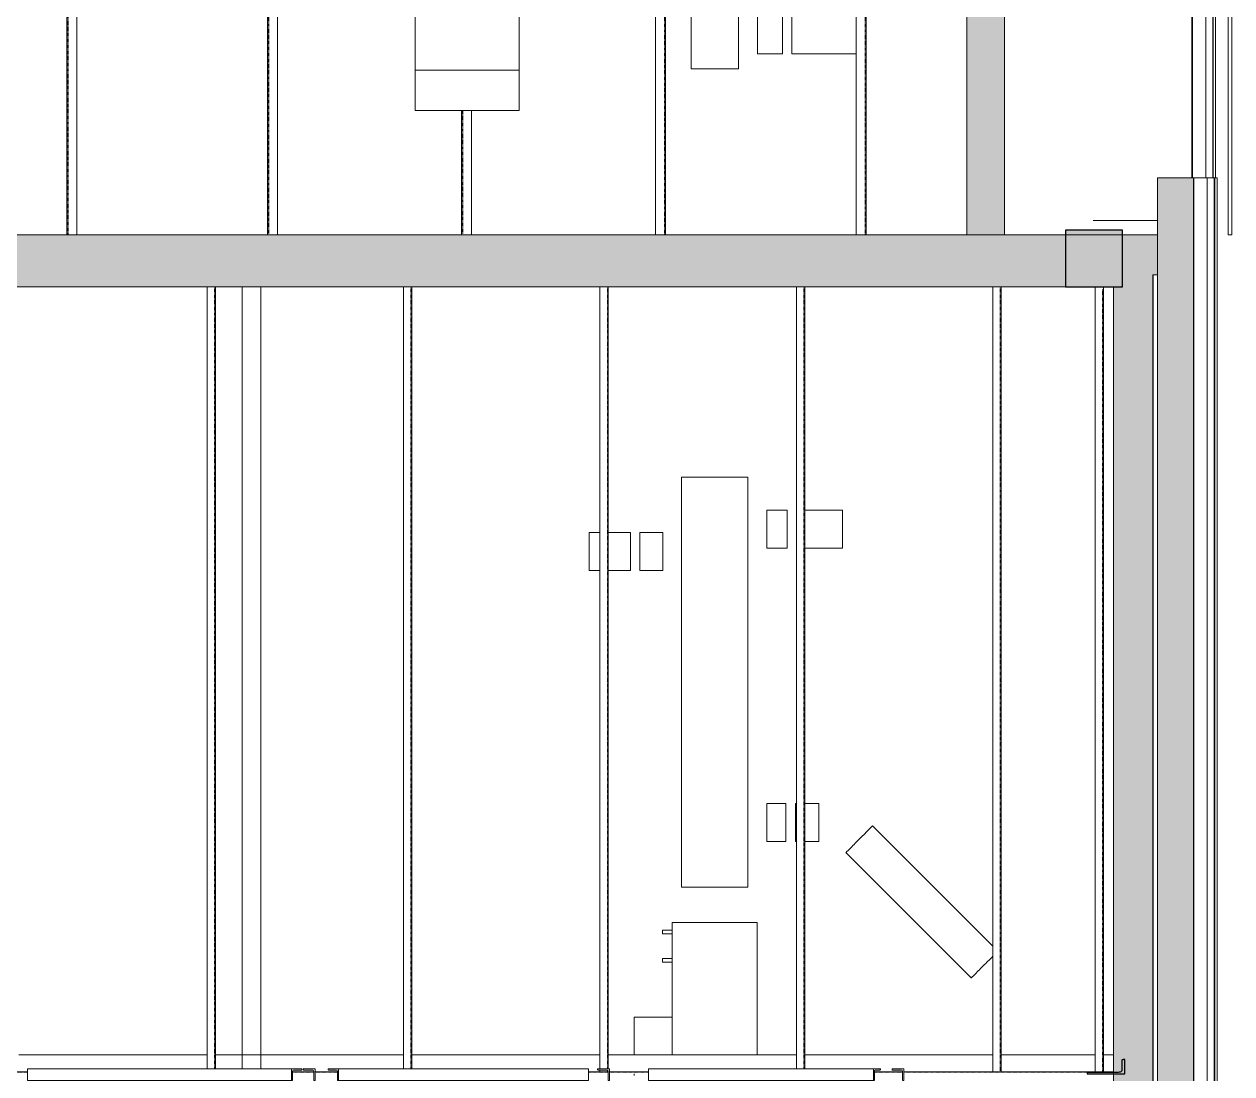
# Model space of a CAD drawing. Header units: inches. Extents: x -3598 to -1628, y -3458 to -206.
# Drawn here: x -3095.4 to -2840.3, y -1589 to -1367.1 of the extents above; entities that cross this region are included whole.
import ezdxf

# ---------------------------------------------------------------- set-up
doc = ezdxf.new("R2010")
doc.units = ezdxf.units.IN
doc.header["$MEASUREMENT"] = 0
doc.linetypes.add('_Hidden 1_16', pattern=[0.09375, 0.0625, -0.03125])
for name, color, linetype, lineweight in [('A-ROOF', 132, 'Continuous', 13), ('A-ROOF-OTLN', 132, 'Continuous', 13), ('A-ROOF-PATT', 132, 'Continuous', 13), ('A-WALL', 113, 'Continuous', 13), ('A-WALL-PATT', 111, 'Continuous', 13), ('M-EQPM', 50, 'Continuous', 13), ('M-HVAC-DUCT', 70, 'Continuous', 13), ('S-BEAM', 12, 'Continuous', 13), ('S-COLS', 52, 'Continuous', 13)]:
    doc.layers.add(name, color=color, linetype=linetype, lineweight=lineweight)

# ---------------------------------------------------------------- blocks, each defined once
blk = doc.blocks.new('_STL - Framing - 2L Shape - 2017v1 - 2L6x4x7_16LLBB-1684759-MEZZANINE - CAD')
at = {"layer": 'S-BEAM', "color": 9}
for p, q in [((40.63, 4.19), (0.87, 4.19)), ((82.13, 4.19), (42.38, 4.19)), ((123.63, 4.19), (83.88, 4.19)), ((165.14, 4.19), (125.38, 4.19)), ((206.64, 4.19), (166.89, 4.19)), ((228.25, 4.19), (208.39, 4.19)), ((232.12, 4.19), (230, 4.19)), ((2.69, 0.62), (-0.99, 0.62)), ((63.19, 0.62), (58.66, 0.62)), ((68.18, 0.62), (63.44, 0.62)), ((125.38, 0.62), (121.23, 0.62)), ((133.9, 0.62), (125.63, 0.62)), ((187.58, 0.62), (181.59, 0.62)), ((232.12, 0.62), (187.83, 0.62))]:
    blk.add_line(p, q, dxfattribs=at)
at = {"layer": 'S-BEAM', "linetype": '_Hidden 1_16', "lineweight": 25}
for p, q in [((-0.99, 0.62), (2.69, 0.62)), ((58.66, 0.62), (63.19, 0.62)), ((63.44, 0.62), (68.18, 0.62)), ((121.23, 0.62), (125.38, 0.62)), ((125.63, 0.62), (133.9, 0.62)), ((181.59, 0.62), (187.58, 0.62)), ((187.83, 0.62), (232.12, 0.62))]:
    blk.add_line(p, q, dxfattribs=at)
blk = doc.blocks.new('_STL - Framing - L Shape - 2017v1 - L2-1_2x2-1_2x1_4-1684767-MEZZANINE - CAD')
at = {"layer": 'S-BEAM', "color": 9}
for p, q in [((-3036.45, -1587.89), (-3033.95, -1587.89)), ((-3036.45, -1588.02), (-3036.45, -1587.89)), ((-3034.45, -1588.14), (-3036.33, -1588.14)), ((-3034.2, -1590.27), (-3034.2, -1588.39)), ((-3033.95, -1587.89), (-3033.95, -1590.39)), ((-3033.95, -1590.39), (-3034.08, -1590.39))]:
    blk.add_line(p, q, dxfattribs=at)
for centre, radius, start, end in [((-3036.33, -1588.02), 0.125, 180, 270), ((-3034.45, -1588.39), 0.25, 0, 90), ((-3034.08, -1590.27), 0.125, 180, 270)]:
    blk.add_arc(centre, radius, start, end, dxfattribs=at)
blk = doc.blocks.new('_STL - Framing - L Shape - 2017v1 - L2-1_2x2-1_2x1_4-1684768-MEZZANINE - CAD')
at = {"layer": 'S-BEAM', "color": 9}
for p, q in [((-2963.49, -1587.89), (-2915.95, -1587.89)), ((-2963.49, -1587.89), (-2963.49, -1590.39)), ((-2915.95, -1587.89), (-2914.52, -1587.89)), ((-2915.95, -1590.39), (-2915.95, -1587.89)), ((-2915.8, -1588.39), (-2915.8, -1590.27)), ((-2914.59, -1588.14), (-2915.66, -1588.14)), ((-2914.52, -1587.89), (-2914.52, -1588.02)), ((-2915.95, -1590.39), (-2963.49, -1590.39)), ((-2915.88, -1590.39), (-2915.95, -1590.39))]:
    blk.add_line(p, q, dxfattribs=at)
for centre, major_axis, start_param, end_param in [((-2915.66, -1588.39), (0, 0.25), 0, 1.570796), ((-2914.59, -1588.02), (0, 0.125), 3.141593, 4.712389), ((-2915.88, -1590.27), (0, 0.125), 3.141593, 4.712389)]:
    blk.add_ellipse(centre, major_axis=major_axis, ratio=0.572764, start_param=start_param, end_param=end_param, dxfattribs=at)
blk = doc.blocks.new('_STL - Framing - L Shape - 2017v1 - L2-1_2x2-1_2x1_4-1684769-MEZZANINE - CAD')
at = {"layer": 'S-BEAM', "color": 9}
for p, q in [((-2974.26, -1587.89), (-2971.76, -1587.89)), ((-2974.26, -1588.02), (-2974.26, -1587.89)), ((-2972.26, -1588.14), (-2974.14, -1588.14)), ((-2972.01, -1590.27), (-2972.01, -1588.39)), ((-2971.76, -1587.89), (-2971.76, -1590.39)), ((-2971.76, -1590.39), (-2971.89, -1590.39))]:
    blk.add_line(p, q, dxfattribs=at)
for centre, radius, start, end in [((-2974.14, -1588.02), 0.125, 180, 270), ((-2972.26, -1588.39), 0.25, 0, 90), ((-2971.89, -1590.27), 0.125, 180, 270)]:
    blk.add_arc(centre, radius, start, end, dxfattribs=at)
blk = doc.blocks.new('_STL - Framing - L Shape - 2017v1 - L2-1_2x2-1_2x1_4-1684770-MEZZANINE - CAD')
at = {"layer": 'S-BEAM', "color": 9}
for p, q in [((-2912.07, -1587.89), (-2909.57, -1587.89)), ((-2912.07, -1588.02), (-2912.07, -1587.89)), ((-2910.07, -1588.14), (-2911.94, -1588.14)), ((-2909.82, -1590.27), (-2909.82, -1588.39)), ((-2909.57, -1587.89), (-2909.57, -1590.39)), ((-2909.57, -1590.39), (-2909.69, -1590.39))]:
    blk.add_line(p, q, dxfattribs=at)
for centre, radius, start, end in [((-2911.94, -1588.02), 0.125, 180, 270), ((-2910.07, -1588.39), 0.25, 0, 90), ((-2909.69, -1590.27), 0.125, 180, 270)]:
    blk.add_arc(centre, radius, start, end, dxfattribs=at)
blk = doc.blocks.new('_STL - Framing - L Shape - 2017v1 - L2-1_2x2-1_2x1_4-1684771-MEZZANINE - CAD')
at = {"layer": 'S-BEAM', "color": 9}
for p, q in [((-3031.2, -1587.89), (-3029, -1587.89)), ((-3031.2, -1588.02), (-3031.2, -1587.89)), ((-3029.44, -1588.14), (-3031.09, -1588.14)), ((-3029.22, -1590.27), (-3029.22, -1588.39)), ((-3029, -1587.89), (-2976.16, -1587.89)), ((-3029, -1587.89), (-3029, -1590.39)), ((-2976.16, -1590.39), (-2976.16, -1587.89)), ((-3029, -1590.39), (-3029.11, -1590.39)), ((-2976.16, -1590.39), (-3029, -1590.39))]:
    blk.add_line(p, q, dxfattribs=at)
for centre, major_axis, start_param, end_param in [((-3031.09, -1588.02), (0, 0.125), 1.570796, 3.141593), ((-3029.44, -1588.39), (0, 0.25), 4.712389, 6.283185), ((-3029.11, -1590.27), (0, 0.125), 1.570796, 3.141593)]:
    blk.add_ellipse(centre, major_axis=major_axis, ratio=0.881346, start_param=start_param, end_param=end_param, dxfattribs=at)
blk = doc.blocks.new('_STL - Framing - L Shape - 2017v1 - L2-1_2x2-1_2x1_4-1684772-MEZZANINE - CAD')
at = {"layer": 'S-BEAM', "color": 9}
for p, q in [((-3094.71, -1587.89), (-3038.95, -1587.89)), ((-3094.71, -1587.89), (-3094.71, -1590.39)), ((-3038.95, -1587.89), (-3036.75, -1587.89)), ((-3038.95, -1590.39), (-3038.95, -1587.89)), ((-3038.73, -1588.39), (-3038.73, -1590.27)), ((-3036.86, -1588.14), (-3038.51, -1588.14)), ((-3036.75, -1587.89), (-3036.75, -1588.02)), ((-3038.95, -1590.39), (-3094.71, -1590.39)), ((-3038.84, -1590.39), (-3038.95, -1590.39))]:
    blk.add_line(p, q, dxfattribs=at)
for centre, major_axis, start_param, end_param in [((-3038.51, -1588.39), (0, 0.25), 0, 1.570796), ((-3036.86, -1588.02), (0, 0.125), 3.141593, 4.712389), ((-3038.84, -1590.27), (0, 0.125), 3.141593, 4.712389)]:
    blk.add_ellipse(centre, major_axis=major_axis, ratio=0.881346, start_param=start_param, end_param=end_param, dxfattribs=at)
blk = doc.blocks.new('_STL - Framing - C Shape - 2017v1 - C7x9_8-2031380-MEZZANINE - CAD')
at = {"layer": 'S-BEAM', "color": 9}
for p, q in [((224, 1.55), (197.72, 1.55)), ((197.72, -0.54), (224, -0.54))]:
    blk.add_line(p, q, dxfattribs=at)
at = {"layer": 'S-BEAM', "linetype": '_Hidden 1_16', "lineweight": 25}
blk.add_line((197.72, -0.33), (224, -0.33), dxfattribs=at)
blk = doc.blocks.new('_STL - Framing - C Shape - 2017v1 - C7x9_8-1673714-MEZZANINE - CAD')
at = {"layer": 'S-BEAM', "color": 9}
for p, q in [((224, 1.55), (35.44, 1.55)), ((35.44, -0.54), (224, -0.54))]:
    blk.add_line(p, q, dxfattribs=at)
at = {"layer": 'S-BEAM', "linetype": '_Hidden 1_16', "lineweight": 25}
blk.add_line((35.44, -0.33), (224, -0.33), dxfattribs=at)
blk = doc.blocks.new('_STL - Framing - C Shape - 2017v1 - C7x9_8-1673715-MEZZANINE - CAD')
at = {"layer": 'S-BEAM', "color": 9}
for p, q in [((224, 1.55), (101.21, 1.55)), ((99.12, -0.54), (224, -0.54))]:
    blk.add_line(p, q, dxfattribs=at)
at = {"layer": 'S-BEAM', "linetype": '_Hidden 1_16', "lineweight": 25}
blk.add_line((99.33, -0.33), (224, -0.33), dxfattribs=at)
blk = doc.blocks.new('_STL - Framing - C Shape - 2017v1 - C7x9_8-1673911-MEZZANINE - CAD')
at = {"layer": 'S-BEAM', "color": 9}
for p, q in [((-117.749996, 0.541), (-121.500004, 0.541)), ((9.5, 0.541), (-115.249996, 0.541)), ((37.5, 0.541), (13.5, 0.541)), ((118.500008, 0.541), (41.5, 0.541)), ((-121.500004, -1.549), (-117.749996, -1.549)), ((-115.249996, -1.549), (9.5, -1.549)), ((13.5, -1.549), (37.5, -1.549)), ((41.5, -1.549), (118.500008, -1.549))]:
    blk.add_line(p, q, dxfattribs=at)
at = {"layer": 'S-BEAM', "linetype": '_Hidden 1_16', "lineweight": 25}
for p, q in [((-121.500004, 0.331), (-117.749996, 0.331)), ((-115.249996, 0.331), (9.5, 0.331)), ((13.5, 0.331), (37.5, 0.331)), ((41.5, 0.331), (118.500008, 0.331))]:
    blk.add_line(p, q, dxfattribs=at)
blk = doc.blocks.new('_STL - Framing - C Shape - 2017v1 - C7x9_8-1673912-MEZZANINE - CAD')
at = {"layer": 'S-BEAM', "color": 9}
for p, q in [((9.5, 0.541), (-121.500004, 0.541)), ((118.500008, 0.541), (41.5, 0.541)), ((-121.500004, -1.549), (9.5, -1.549)), ((13.5, -1.549), (37.5, -1.549)), ((41.5, -1.549), (118.500008, -1.549))]:
    blk.add_line(p, q, dxfattribs=at)
at = {"layer": 'S-BEAM', "linetype": '_Hidden 1_16', "lineweight": 25}
for p, q in [((-121.500004, 0.331), (9.5, 0.331)), ((41.5, 0.331), (118.500008, 0.331))]:
    blk.add_line(p, q, dxfattribs=at)
blk = doc.blocks.new('_STL - Framing - C Shape - 2017v1 - C5x6_7-1673749-MEZZANINE - CAD')
at = {"layer": 'S-BEAM', "color": 9}
for p, q in [((-305.5, 0.48), (-470.75, 0.48)), ((-470.75, -1.27), (-305.5, -1.27)), ((-305.25, -1.27), (-304.87, -1.27))]:
    blk.add_line(p, q, dxfattribs=at)
at = {"layer": 'S-BEAM', "linetype": '_Hidden 1_16', "lineweight": 25}
for p, q in [((-470.75, 0.29), (-305.5, 0.29)), ((-305.24, 0.29), (-304.87, 0.29))]:
    blk.add_line(p, q, dxfattribs=at)
blk = doc.blocks.new('_STL - Framing - C Shape - 2017v1 - C5x6_7-1673750-MEZZANINE - CAD')
at = {"layer": 'S-BEAM', "color": 9}
for p, q in [((-303.75, 0.484), (-468.999996, 0.484)), ((-468.999996, -1.266), (-303.75, -1.266))]:
    blk.add_line(p, q, dxfattribs=at)
at = {"layer": 'S-BEAM', "linetype": '_Hidden 1_16', "lineweight": 25}
blk.add_line((-468.999996, 0.294), (-303.75, 0.294), dxfattribs=at)
blk = doc.blocks.new('_STL - Framing - C Shape - 2017v1 - C5x6_7-1673751-MEZZANINE - CAD')
at = {"layer": 'S-BEAM', "color": 9}
for p, q in [((-303.75, 0.484), (-468.999996, 0.484)), ((-468.999996, -1.266), (-303.75, -1.266))]:
    blk.add_line(p, q, dxfattribs=at)
at = {"layer": 'S-BEAM', "linetype": '_Hidden 1_16', "lineweight": 25}
blk.add_line((-468.999996, 0.294), (-303.75, 0.294), dxfattribs=at)
blk = doc.blocks.new('_STL - Framing - C Shape - 2017v1 - C5x6_7-1673752-MEZZANINE - CAD')
at = {"layer": 'S-BEAM', "color": 9}
for p, q in [((-305.5, 0.484), (-470.749996, 0.484)), ((-470.749996, -1.266), (-305.5, -1.266))]:
    blk.add_line(p, q, dxfattribs=at)
at = {"layer": 'S-BEAM', "linetype": '_Hidden 1_16', "lineweight": 25}
blk.add_line((-470.749996, 0.294), (-305.5, 0.294), dxfattribs=at)
blk = doc.blocks.new('_STL - Framing - C Shape - 2017v1 - C5x6_7-1673753-MEZZANINE - CAD')
at = {"layer": 'S-BEAM', "color": 9}
for p, q in [((-304.87, 0.48), (-470.75, 0.48)), ((-470.75, -1.27), (-304.87, -1.27))]:
    blk.add_line(p, q, dxfattribs=at)
at = {"layer": 'S-BEAM', "linetype": '_Hidden 1_16', "lineweight": 25}
blk.add_line((-470.75, 0.29), (-304.87, 0.29), dxfattribs=at)
blk = doc.blocks.new('_STL - Framing - C Shape - 2017v1 - C5x6_7-1644787-MEZZANINE - CAD')
at = {"layer": 'S-BEAM', "color": 9}
for p, q in [((-303.12, 0.48), (-469, 0.48)), ((-469, -1.27), (-303.12, -1.27))]:
    blk.add_line(p, q, dxfattribs=at)
at = {"layer": 'S-BEAM', "linetype": '_Hidden 1_16', "lineweight": 25}
blk.add_line((-468.5, 0.29), (-303.12, 0.29), dxfattribs=at)
blk = doc.blocks.new('_STL - Framing - C Shape - 2017v1 - C5x6_7-1684836-MEZZANINE - CAD')
at = {"layer": 'S-BEAM', "color": 9}
for p, q in [((-2856.96, -1420.14), (-2856.96, -2363.14)), ((-2856.96, -1420.14), (-2856.94, -1420.14)), ((-2856.94, -1420.14), (-2856.91, -1420.14)), ((-2856.91, -1420.14), (-2856.01, -1420.14)), ((-2856.91, -1420.14), (-2856.91, -2363.14))]:
    blk.add_line(p, q, dxfattribs=at)
blk = doc.blocks.new('15830016-STRUCT_MARTINEZ-MOORE_CENTRAL_v2018_rvt-1-MEZZANINE - CAD')
at = {"layer": 'S-BEAM', "lineweight": 5}
blk.add_hatch(color=50, dxfattribs=at).paths.add_polyline_path([(-2870.83, -1588.95), (-2862.9, -1588.95), (-2862.9, -1585.95), (-2863.27, -1585.96), (-2863.52, -1586.11), (-2863.53, -1588.34), (-2863.64, -1588.47), (-2863.85, -1588.58), (-2864.11, -1588.63), (-2864.26, -1588.64), (-2870.7, -1588.67), (-2870.83, -1588.8)], flags=0)
at = {"layer": 'S-COLS', "lineweight": 5}
blk.add_hatch(color=50, dxfattribs=at).paths.add_polyline_path([(-2863.4, -1422.64), (-2863.4, -1410.64), (-2875.4, -1410.64), (-2875.4, -1422.64), (-2870.88, -1422.64)], flags=0)
at = {"layer": 'S-BEAM', "color": 253, "lineweight": 25}
for p, q in [((-2863.52, -1586.11), (-2863.52, -1588.27)), ((-2862.9, -1585.95), (-2863.21, -1585.95)), ((-2862.9, -1588.95), (-2862.9, -1585.95)), ((-2870.83, -1588.8), (-2870.83, -1588.95)), ((-2870.83, -1588.95), (-2862.9, -1588.95)), ((-2864.26, -1588.64), (-2870.52, -1588.64))]:
    blk.add_line(p, q, dxfattribs=at)
at = {"layer": 'S-BEAM', "color": 253, "lineweight": 25, "flags": 128}
for points in [[(-2863.21, -1585.95), (-2863.27, -1585.96), (-2863.32, -1585.97), (-2863.38, -1585.98), (-2863.42, -1586), (-2863.46, -1586.02), (-2863.49, -1586.05), (-2863.51, -1586.08), (-2863.52, -1586.11)], [(-2870.52, -1588.64), (-2870.58, -1588.64), (-2870.64, -1588.65), (-2870.7, -1588.67), (-2870.74, -1588.69), (-2870.78, -1588.71), (-2870.81, -1588.74), (-2870.83, -1588.77), (-2870.83, -1588.8)], [(-2863.52, -1588.27), (-2863.53, -1588.34), (-2863.57, -1588.41), (-2863.64, -1588.47), (-2863.73, -1588.53), (-2863.85, -1588.58), (-2863.98, -1588.61), (-2864.11, -1588.63), (-2864.26, -1588.64)]]:
    blk.add_lwpolyline(points, dxfattribs=at)
at = {"layer": 'S-COLS', "color": 253, "lineweight": 25}
for p, q in [((-2863.4, -1410.64), (-2875.4, -1410.64)), ((-2875.4, -1410.64), (-2875.4, -1422.64)), ((-2863.4, -1422.64), (-2863.4, -1410.64)), ((-2875.4, -1422.64), (-2863.4, -1422.64))]:
    blk.add_line(p, q, dxfattribs=at)
at = {"color": 250, "lineweight": 13}
for name, p, rotation in [('_STL - Framing - C Shape - 2017v1 - C7x9_8-1673715-MEZZANINE - CAD', (-3043.48, -1187.64), 270.0000000000001), ('_STL - Framing - C Shape - 2017v1 - C7x9_8-2031380-MEZZANINE - CAD', (-3002.48, -1187.64), 270.0000000000001), ('_STL - Framing - C Shape - 2017v1 - C7x9_8-1673714-MEZZANINE - CAD', (-3085.86, -1187.64), 270.0000000000001), ('_STL - Framing - C Shape - 2017v1 - C7x9_8-1673911-MEZZANINE - CAD', (-2960.47, -1293.14), 269.9999999999999), ('_STL - Framing - C Shape - 2017v1 - C7x9_8-1673912-MEZZANINE - CAD', (-2918.09, -1293.14), 269.9999999999999), ('_STL - Framing - C Shape - 2017v1 - C5x6_7-1673751-MEZZANINE - CAD', (-3055.5, -1891.64), 269.9999999999998), ('_STL - Framing - C Shape - 2017v1 - C5x6_7-1673750-MEZZANINE - CAD', (-3014, -1891.64), 269.9999999999998), ('_STL - Framing - C Shape - 2017v1 - C5x6_7-1673749-MEZZANINE - CAD', (-2972.5, -1893.39), 269.9999999999998), ('_STL - Framing - C Shape - 2017v1 - C5x6_7-1673752-MEZZANINE - CAD', (-2930.99, -1893.39), 269.9999999999998), ('_STL - Framing - C Shape - 2017v1 - C5x6_7-1673753-MEZZANINE - CAD', (-2889.49, -1893.39), 269.9999999999998), ('_STL - Framing - C Shape - 2017v1 - C5x6_7-1644787-MEZZANINE - CAD', (-2867.88, -1891.64), 269.9999999999998)]:
    blk.add_blockref(name, p, dxfattribs=dict(at, rotation=rotation))
for name, p in [('_STL - Framing - C Shape - 2017v1 - C5x6_7-1684836-MEZZANINE - CAD', (0, 0)), ('_STL - Framing - 2L Shape - 2017v1 - 2L6x4x7_16LLBB-1684759-MEZZANINE - CAD', (-3097.4, -1589.14)), ('_STL - Framing - L Shape - 2017v1 - L2-1_2x2-1_2x1_4-1684772-MEZZANINE - CAD', (0, 0)), ('_STL - Framing - L Shape - 2017v1 - L2-1_2x2-1_2x1_4-1684767-MEZZANINE - CAD', (0, 0)), ('_STL - Framing - L Shape - 2017v1 - L2-1_2x2-1_2x1_4-1684771-MEZZANINE - CAD', (0, 0)), ('_STL - Framing - L Shape - 2017v1 - L2-1_2x2-1_2x1_4-1684769-MEZZANINE - CAD', (0, 0)), ('_STL - Framing - L Shape - 2017v1 - L2-1_2x2-1_2x1_4-1684768-MEZZANINE - CAD', (0, 0)), ('_STL - Framing - L Shape - 2017v1 - L2-1_2x2-1_2x1_4-1684770-MEZZANINE - CAD', (0, 0))]:
    blk.add_blockref(name, p, dxfattribs=at)
blk = doc.blocks.new('TerminalBox_with_Hydronic_Coil_BSALS - 12-2304403-MEZZANINE - CAD')
at = {"layer": 'M-EQPM', "color": 5, "lineweight": 9}
for p, q in [((-11.13, 37.62), (-11.13, 38.37)), ((-9.13, 38.37), (-11.13, 38.37)), ((-9.13, 40), (-9.13, 12.01)), ((8.87, 40), (-9.13, 40)), ((8.87, 12.01), (8.87, 40)), ((-11.13, 37.62), (-9.13, 37.62)), ((-11.13, 31.62), (-11.13, 32.37)), ((-9.13, 32.37), (-11.13, 32.37)), ((-11.13, 31.62), (-9.13, 31.62)), ((-9.13, 20), (-17.14, 20)), ((-17.14, 20), (-17.14, 12.01)), ((-9.13, 12.01), (-9.13, 20)), ((-17.14, 8.02), (-17.14, 7.64)), ((-17.14, 3.65), (-17.14, 2)), ((-9.13, 2), (-9.13, 3.65)), ((-6.13, 3.65), (-6.13, 0)), ((5.87, 0), (5.87, 3.65)), ((-17.14, 2), (-9.13, 2)), ((5.87, 0), (-6.13, 0))]:
    blk.add_line(p, q, dxfattribs=at)
blk = doc.blocks.new('15830016-MECH_BSALS_CENTRAL_v2018_rvt-1-MEZZANINE - CAD')
at = {"layer": 'M-HVAC-DUCT', "color": 5, "lineweight": 9}
for p, q in [((-2954.52, -1336.57), (-2954.52, -1376.57)), ((-2944.52, -1336.57), (-2944.52, -1376.57)), ((-3012.83, -1342.42), (-3012.83, -1376.88)), ((-2990.83, -1342.42), (-2990.83, -1376.88)), ((-2940.52, -1369.38), (-2940.52, -1365.38)), ((-2935.22, -1365.38), (-2935.22, -1369.38)), ((-2933.22, -1369.38), (-2933.22, -1365.38)), ((-2917.52, -1365.38), (-2917.52, -1369.38)), ((-2940.52, -1373.38), (-2940.52, -1369.38)), ((-2935.22, -1369.38), (-2935.22, -1373.38)), ((-2933.22, -1373.38), (-2933.22, -1369.38)), ((-2917.52, -1369.38), (-2917.52, -1373.38)), ((-2940.52, -1373.38), (-2935.22, -1373.38)), ((-2933.22, -1373.38), (-2919.64, -1373.38)), ((-2990.83, -1376.88), (-3012.83, -1376.88)), ((-3012.83, -1376.88), (-3012.83, -1385.36)), ((-2990.83, -1385.36), (-2990.83, -1376.88)), ((-2944.52, -1376.57), (-2954.52, -1376.57)), ((-3012.83, -1385.36), (-2990.83, -1385.36)), ((-2956.52, -1462.84), (-2942.52, -1462.84)), ((-2956.52, -1462.84), (-2956.52, -1549.51)), ((-2942.52, -1462.84), (-2942.52, -1549.51)), ((-2934.22, -1469.84), (-2938.52, -1469.84)), ((-2938.52, -1473.84), (-2938.52, -1469.84)), ((-2934.22, -1469.84), (-2934.22, -1473.84)), ((-2922.52, -1469.84), (-2930.51, -1469.84)), ((-2922.52, -1469.84), (-2922.52, -1473.84)), ((-2973.76, -1474.59), (-2976.02, -1474.59)), ((-2976.02, -1478.59), (-2976.02, -1474.59)), ((-2967.32, -1474.59), (-2972.01, -1474.59)), ((-2967.32, -1474.59), (-2967.32, -1478.59)), ((-2960.52, -1474.59), (-2965.32, -1474.59)), ((-2965.32, -1478.59), (-2965.32, -1474.59)), ((-2960.52, -1474.59), (-2960.52, -1478.59)), ((-2938.52, -1477.84), (-2938.52, -1473.84)), ((-2934.22, -1473.84), (-2934.22, -1477.84)), ((-2922.52, -1473.84), (-2922.52, -1477.84)), ((-2976.02, -1482.59), (-2976.02, -1478.59)), ((-2967.32, -1478.59), (-2967.32, -1482.59)), ((-2965.32, -1482.59), (-2965.32, -1478.59)), ((-2960.52, -1478.59), (-2960.52, -1482.59)), ((-2938.52, -1477.84), (-2934.22, -1477.84)), ((-2930.51, -1477.84), (-2922.52, -1477.84)), ((-2976.02, -1482.59), (-2973.76, -1482.59)), ((-2972.01, -1482.59), (-2967.32, -1482.59)), ((-2965.32, -1482.59), (-2960.52, -1482.59)), ((-2934.47, -1531.86), (-2938.52, -1531.86)), ((-2938.52, -1535.86), (-2938.52, -1531.86)), ((-2934.47, -1531.86), (-2934.47, -1535.86)), ((-2932.26, -1531.86), (-2932.47, -1531.86)), ((-2932.47, -1535.86), (-2932.47, -1531.86)), ((-2927.5, -1531.86), (-2930.51, -1531.86)), ((-2927.5, -1531.86), (-2927.5, -1535.86)), ((-2938.52, -1539.86), (-2938.52, -1535.86)), ((-2934.47, -1535.86), (-2934.47, -1539.86)), ((-2932.47, -1539.86), (-2932.47, -1535.86)), ((-2927.5, -1535.86), (-2927.5, -1539.86)), ((-2890.76, -1561.97), (-2916.18, -1536.55)), ((-2938.52, -1539.86), (-2934.47, -1539.86)), ((-2932.47, -1539.86), (-2932.26, -1539.86)), ((-2930.51, -1539.86), (-2927.5, -1539.86)), ((-2921.84, -1542.2), (-2895.35, -1568.69)), ((-2942.52, -1549.51), (-2956.52, -1549.51))]:
    blk.add_line(p, q, dxfattribs=at)
for centre, start_param, end_param in [((-2919.01, -1539.38), 0, 1.570796), ((-2919.01, -1539.38), 1.570796, 3.141593), ((-2892.52, -1565.86), 0.888273, 1.570796), ((-2892.52, -1565.86), 1.570796, 3.141593)]:
    blk.add_ellipse(centre, major_axis=(2.83, 2.83), ratio=0.00004, start_param=start_param, end_param=end_param, dxfattribs=at)
at = {"color": 5, "lineweight": 9}
blk.add_blockref('TerminalBox_with_Hydronic_Coil_BSALS - 12-2304403-MEZZANINE - CAD', (-2949.4, -1596.97), dxfattribs=at)
blk = doc.blocks.new('mez5 - mez1-485791-MEZZANINE - CAD')
at = {"layer": 'A-WALL', "lineweight": 20}
for p, q in [((-2841.02, -1172.38), (-2841.02, -1411.64)), ((-2840.27, -1411.64), (-2840.27, -1172.39)), ((-2840.27, -1411.64), (-2841.02, -1411.64))]:
    blk.add_line(p, q, dxfattribs=at)
blk = doc.blocks.new('denti15 - denti-528430-MEZZANINE - CAD')
at = {"layer": 'A-WALL', "lineweight": 20}
blk.add_line((-2855.99, -1408.64), (-2869.6, -1408.64), dxfattribs=at)

msp = doc.modelspace()

# ---------------------------------------------------------------- hatches: boundary and pattern name
at = {"layer": 'A-ROOF-PATT', "lineweight": 20}
h = msp.add_hatch(color=10, dxfattribs=at)
h.paths.add_polyline_path([(-2896.23, -1411.64), (-2888.29, -1411.64), (-2888.29, -1171.64), (-2896.23, -1171.64), (-2896.23, -1369.86)], flags=0)
h.paths.add_polyline_path([(-3107.19, -1411.64), (-3107.19, -961.64), (-3115.13, -961.64), (-3115.13, -1411.64)], flags=0)
h = msp.add_hatch(color=10, dxfattribs=at)
h.paths.add_polyline_path([(-3338.8, -2383.64), (-3338.8, -1399.64), (-3346.4, -1399.64), (-3346.4, -2383.64)], flags=0)
h.paths.add_polyline_path([(-2855.99, -2383.64), (-2848.4, -2383.64), (-2848.4, -1399.64), (-2855.99, -1399.64), (-2855.99, -2381.33)], flags=0)
at = {"layer": 'A-WALL-PATT', "lineweight": 20}
for points in [[(-3072.23, -1422.64), (-2865.27, -1422.64), (-2865.27, -1411.64), (-3133.52, -1411.64), (-3133.52, -1422.64), (-3087.72, -1422.64)], [(-2865.27, -1758.27), (-2856.96, -1758.27), (-2856.94, -1420.14), (-2856.01, -1420.14), (-2855.99, -1411.64), (-2865.27, -1411.64), (-2865.27, -1756.6)]]:
    msp.add_hatch(color=10, dxfattribs=at).paths.add_polyline_path(points, flags=0)

# ---------------------------------------------------------------- linework, layer by layer
at = {"layer": 'A-ROOF', "lineweight": 20}
for p, q in [((-2896.23, -1171.64), (-2896.23, -1411.64)), ((-2888.29, -1411.64), (-2888.29, -1171.64)), ((-2848.71, -1399.64), (-2848.71, -1172.39)), ((-2855.99, -1399.64), (-2855.99, -2383.64)), ((-2848.4, -1399.64), (-2855.99, -1399.64)), ((-2848.4, -2383.64), (-2848.4, -1399.64)), ((-2896.23, -1411.64), (-2888.29, -1411.64))]:
    msp.add_line(p, q, dxfattribs=at)
at = {"layer": 'A-ROOF-OTLN', "lineweight": 9}
for p, q in [((-2848.58, -1172.39), (-2848.58, -1399.64)), ((-2845.8, -1172.39), (-2845.8, -1399.64)), ((-2844.3, -1172.39), (-2844.3, -1399.64)), ((-2844.21, -1172.39), (-2844.21, -1399.64)), ((-2843.71, -1172.38), (-2843.71, -1399.64)), ((-2848.4, -1399.64), (-2843.4, -1399.64)), ((-2848.27, -1399.64), (-2848.27, -2383.64)), ((-2845.49, -1399.64), (-2845.49, -2383.64)), ((-2843.99, -1399.64), (-2843.99, -2383.64)), ((-2843.9, -1399.64), (-2843.9, -2383.64)), ((-2843.4, -1399.64), (-2843.4, -2383.64))]:
    msp.add_line(p, q, dxfattribs=at)
at = {"layer": 'A-WALL', "lineweight": 20}
for p, q in [((-2855.99, -1411.64), (-3133.52, -1411.64)), ((-3133.52, -1422.64), (-2865.27, -1422.64)), ((-3049.4, -1587.89), (-3049.4, -1422.64)), ((-3045.4, -1422.64), (-3045.4, -1587.89)), ((-2865.27, -1422.64), (-2865.27, -1758.27))]:
    msp.add_line(p, q, dxfattribs=at)

# ---------------------------------------------------------------- block references
at = {"lineweight": 5}
for name in ['15830016-STRUCT_MARTINEZ-MOORE_CENTRAL_v2018_rvt-1-MEZZANINE - CAD', '15830016-MECH_BSALS_CENTRAL_v2018_rvt-1-MEZZANINE - CAD']:
    msp.add_blockref(name, (0, 0), dxfattribs=at)
at = {"layer": 'A-WALL', "lineweight": 20}
for name in ['mez5 - mez1-485791-MEZZANINE - CAD', 'denti15 - denti-528430-MEZZANINE - CAD']:
    msp.add_blockref(name, (0, 0), dxfattribs=at)

doc.saveas('drawing.dxf')
